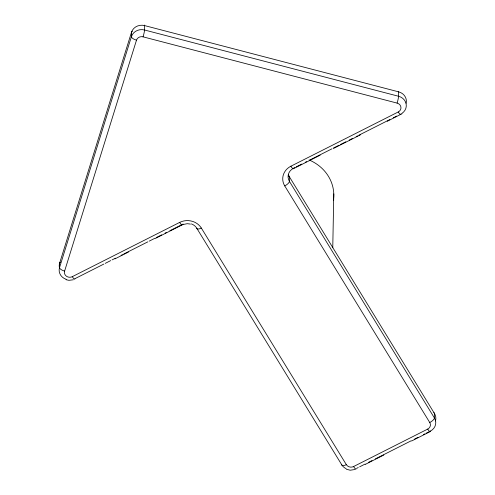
<?xml version="1.0" encoding="UTF-8"?>
<svg xmlns="http://www.w3.org/2000/svg" width="495" height="495" viewBox="0 0 495 495"><rect width="100%" height="100%" fill="white"/><g stroke="black" fill="none" stroke-linecap="round" stroke-linejoin="round"><path stroke-width="0.74" d="M332.764 247.809L333.779 193.892M346.345 464.663L201.341 228.059A15.927 14.491 1.1 0 0 179.673 222.404L72.307 276.656A5.309 4.832 1.1 0 1 66.429 276.21A5.309 4.832 1.1 0 1 64.61 271.093L136.502 40.151A5.309 4.832 1.1 0 1 143.055 36.84L397.095 103.102A5.309 4.832 1.1 0 1 400.919 107.198A5.309 4.832 1.1 0 1 398.24 111.969L290.874 166.215A15.927 14.491 1.1 0 0 284.743 185.916L429.753 422.52A5.309 4.832 1.1 0 1 427.705 429.085L353.572 466.544A5.309 4.832 1.1 0 1 346.345 464.663A5.309 1.9 -31.5 0 1 341.754 464.799L196.75 228.195A10.618 9.659 1.1 0 0 191.41 223.919M401.928 113.757L387.251 121.287M74.937 278.679L103.845 264.07M105.218 263.377L110.725 260.593M112.099 259.9L115.545 258.161M121.046 255.377L122.426 254.684M123.8 253.985L147.887 241.814M149.267 241.121L154.774 238.336M156.148 237.643L161.655 234.859M165.095 233.12L166.475 232.427M169.915 230.689L182.302 224.427A10.618 9.659 1.1 0 1 183.156 224.043M284.743 185.916A5.309 1.9 -31.5 0 0 289.414 181.374A10.618 9.659 1.1 0 1 293.504 168.244L294.884 167.545M296.257 166.852L301.764 164.068M305.205 162.329L306.578 161.636M310.025 159.897L332.046 148.766M333.42 148.073L338.927 145.289M340.306 144.596L345.813 141.811M349.253 140.073L352.694 138.334M356.134 136.595L357.508 135.902M358.887 135.203L389.856 119.555M393.296 117.816L396.743 116.078M115.001 258.848L128.422 252.066M155.263 238.503L182.104 224.94M293.306 168.758L320.147 155.195M333.568 148.413L360.41 134.85M356.889 468.221L358.262 467.528M359.636 466.835L365.124 464.062M368.558 462.324L371.993 460.591M375.42 458.859L411.116 440.822M414.55 439.09L417.984 437.357M423.473 434.579L424.846 433.886M426.22 433.193L430.341 431.114A10.618 9.659 1.1 0 0 434.424 417.978L434.511 413.579L289.501 176.975A10.618 9.659 1.1 0 1 288.437 174.469M365.273 464.403L383.804 455.035M411.605 440.989L430.143 431.628M183.07 224.507L187.258 223.69L190.457 224.08M355.107 469.489L350.194 470.219L346.351 469.217M73.371 279.768L68.929 280.325L66.002 279.7M309.072 159.947A42.465 38.641 1.1 0 1 333.401 200.463M182.302 224.427A5.309 1.108 63.2 0 1 179.673 222.404M356.202 468.567A5.309 1.108 63.2 0 1 353.572 466.544M430.341 431.114A5.309 1.108 63.2 0 1 427.705 429.085M201.341 228.059A5.309 1.9 -31.5 0 1 196.75 228.195M74.924 278.858A5.309 1.108 63.2 0 1 72.307 276.656M429.753 422.52A5.309 1.9 -31.5 0 0 434.424 417.978L289.414 181.374L289.501 176.975A5.309 1.9 -31.5 0 0 288.492 176.109M293.504 168.244A5.309 1.108 63.2 0 1 290.874 166.215M400.87 113.992A5.309 1.108 63.2 0 1 398.24 111.969M136.502 40.151A5.309 2.128 17.3 0 1 131.435 36.618L131.522 32.218A5.309 2.128 17.3 0 1 132.375 31.228M66.243 279.329A10.618 9.659 1.1 0 1 59.542 267.56L59.629 263.161L131.522 32.218A10.618 9.659 1.1 0 1 144.627 25.591L398.667 91.853A10.618 9.659 1.1 0 1 406.147 103.226M64.61 271.093A5.309 2.128 17.3 0 1 59.542 267.56L131.435 36.618A10.618 9.659 1.1 0 1 144.54 29.997L398.58 96.259A10.618 9.659 1.1 0 1 406.141 103.876A10.618 9.659 1.1 0 1 401.94 113.374M59.579 268.253A10.618 9.659 1.1 0 1 59.629 263.161A5.309 2.128 17.3 0 1 60.483 262.177M397.095 103.102A5.309 0.563 -75.4 0 0 398.58 96.259L398.667 91.853A5.309 0.563 -75.4 0 0 398.271 91.662M143.055 36.84A5.309 0.563 -75.4 0 0 144.54 29.997L144.627 25.591A5.309 0.563 -75.4 0 0 144.231 25.4M346.104 468.66A10.618 9.659 1.1 0 1 341.754 464.799M435.458 420.923A10.618 9.659 1.1 0 0 434.511 413.579A5.309 1.9 -31.5 0 0 433.781 412.756"/></g></svg>
